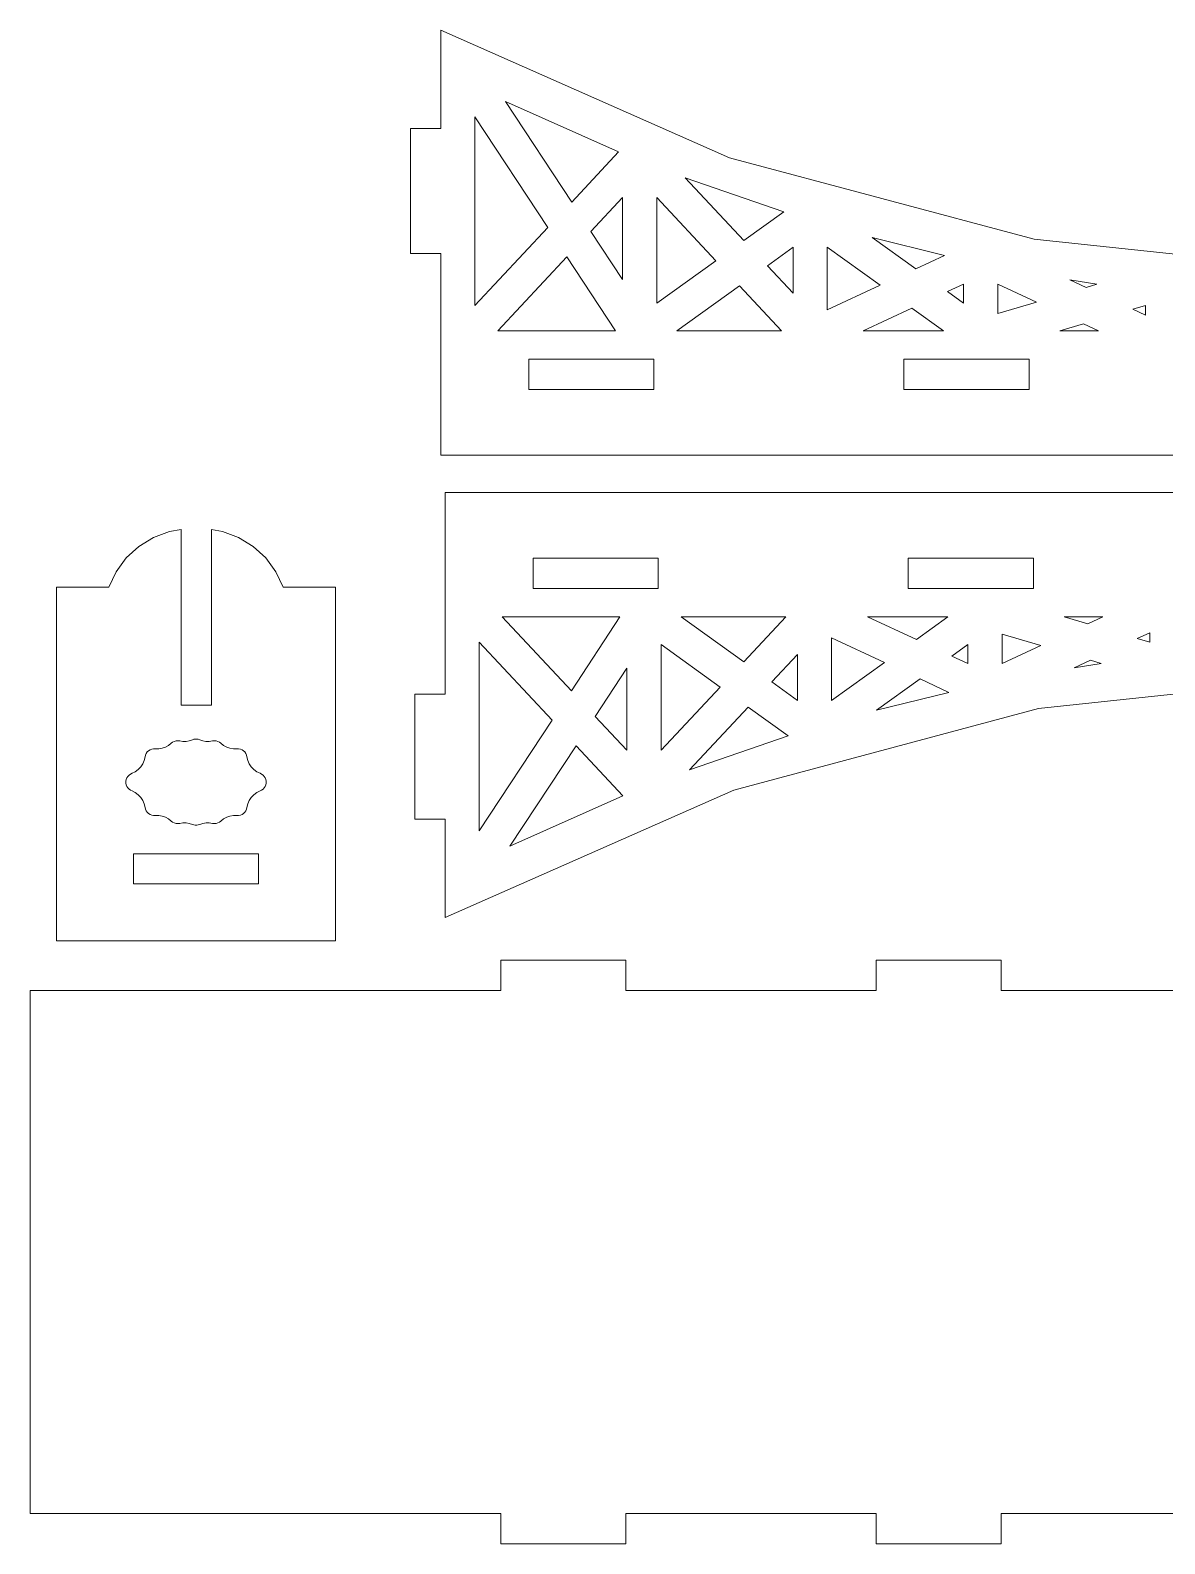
# Model space of a CAD drawing. Header units: millimetres. Extents: x -252 to 510, y -365 to 448.
# Drawn here: x -248.9 to -136.4, y -182.6 to -32.6 of the extents above; entities that cross this region are included whole.
import ezdxf

# ---------------------------------------------------------------- set-up
doc = ezdxf.new("R2010")
doc.units = ezdxf.units.MM
doc.header["$MEASUREMENT"] = 0
doc.layers.add('Capa 1', color=7, linetype='Continuous')

msp = doc.modelspace()

# ---------------------------------------------------------------- linework, layer by layer
at = {"layer": 'Capa 1', "color": 137, "lineweight": 9}
for points, knots in [([(-208.1953, -74.7174), (-208.1953, -74.7174), (-28.3998, -74.7174), (-28.3998, -74.7174), (-28.3998, -74.7174), (-28.3998, -74.7174), (-28.3998, -54.7513), (-28.3998, -54.7513), (-28.3998, -54.7513), (-28.3998, -54.7513), (-25.3956, -54.7513), (-25.3956, -54.7513), (-25.3956, -54.7513), (-25.3956, -54.7513), (-25.3956, -42.3577), (-25.3956, -42.3577), (-25.3956, -42.3577), (-25.3956, -42.3577), (-28.3998, -42.3577), (-28.3998, -42.3577), (-28.3998, -42.3577), (-28.3998, -42.3577), (-28.3998, -32.6244), (-28.3998, -32.6244), (-28.3998, -32.6244), (-28.3998, -32.6244), (-57.0013, -45.2514), (-57.0013, -45.2514), (-57.0013, -45.2514), (-57.0013, -45.2514), (-87.2084, -53.3132), (-87.2084, -53.3132), (-87.2084, -53.3132), (-87.2084, -53.3132), (-118.2973, -56.6198), (-118.2973, -56.6198), (-118.2973, -56.6198), (-118.2973, -56.6198), (-149.3867, -53.3132), (-149.3867, -53.3132), (-149.3867, -53.3132), (-149.3867, -53.3132), (-179.5938, -45.2514), (-179.5938, -45.2514), (-179.5938, -45.2514), (-179.5938, -45.2514), (-208.1954, -32.6245), (-208.1954, -32.6245), (-208.1954, -32.6245), (-208.1954, -32.6245), (-208.1953, -42.3577), (-208.1953, -42.3577), (-208.1953, -42.3577), (-208.1953, -42.3577), (-211.1996, -42.3577), (-211.1996, -42.3577), (-211.1996, -42.3577), (-211.1996, -42.3577), (-211.1996, -54.7513), (-211.1996, -54.7513), (-211.1996, -54.7513), (-211.1996, -54.7513), (-208.1953, -54.7513), (-208.1953, -54.7513), (-208.1953, -54.7513), (-208.1953, -54.7513), (-208.1953, -74.7174), (-208.1953, -74.7174)], [0, 0, 0, 0, 0.05882353, 0.05882353, 0.05882353, 0.05882353, 0.11764706, 0.11764706, 0.11764706, 0.11764706, 0.17647059, 0.17647059, 0.17647059, 0.17647059, 0.23529412, 0.23529412, 0.23529412, 0.23529412, 0.29411765, 0.29411765, 0.29411765, 0.29411765, 0.35294118, 0.35294118, 0.35294118, 0.35294118, 0.41176471, 0.41176471, 0.41176471, 0.41176471, 0.47058824, 0.47058824, 0.47058824, 0.47058824, 0.52941176, 0.52941176, 0.52941176, 0.52941176, 0.58823529, 0.58823529, 0.58823529, 0.58823529, 0.64705882, 0.64705882, 0.64705882, 0.64705882, 0.70588235, 0.70588235, 0.70588235, 0.70588235, 0.76470588, 0.76470588, 0.76470588, 0.76470588, 0.82352941, 0.82352941, 0.82352941, 0.82352941, 0.88235294, 0.88235294, 0.88235294, 0.88235294, 0.94117647, 0.94117647, 0.94117647, 0.94117647, 1, 1, 1, 1]), ([(-190.5712, -44.6844), (-190.5712, -44.6844), (-195.2182, -49.644), (-195.2182, -49.644), (-195.2182, -49.644), (-195.2182, -49.644), (-201.7652, -39.6929), (-201.7652, -39.6929), (-201.7652, -39.6929), (-201.7652, -39.6929), (-190.5712, -44.6844), (-190.5712, -44.6844)], [0, 0, 0, 0, 0.33333333, 0.33333333, 0.33333333, 0.33333333, 0.66666667, 0.66666667, 0.66666667, 0.66666667, 1, 1, 1, 1]), ([(-204.8155, -41.2058), (-204.8155, -41.2058), (-197.5946, -52.1819), (-197.5946, -52.1819), (-197.5946, -52.1819), (-197.5946, -52.1819), (-204.8155, -59.8889), (-204.8155, -59.8889), (-204.8155, -59.8889), (-204.8155, -59.8889), (-204.8155, -41.2058), (-204.8155, -41.2058)], [0, 0, 0, 0, 0.33333333, 0.33333333, 0.33333333, 0.33333333, 0.66666667, 0.66666667, 0.66666667, 0.66666667, 1, 1, 1, 1]), ([(-174.1825, -50.6135), (-174.1825, -50.6135), (-178.1579, -53.4696), (-178.1579, -53.4696), (-178.1579, -53.4696), (-178.1579, -53.4696), (-183.9738, -47.2622), (-183.9738, -47.2622), (-183.9738, -47.2622), (-183.9738, -47.2622), (-174.1825, -50.6135), (-174.1825, -50.6135)], [0, 0, 0, 0, 0.33333333, 0.33333333, 0.33333333, 0.33333333, 0.66666667, 0.66666667, 0.66666667, 0.66666667, 1, 1, 1, 1]), ([(-190.1693, -49.1988), (-190.1693, -49.1988), (-190.1693, -57.3192), (-190.1693, -57.3192), (-190.1693, -57.3192), (-190.1693, -57.3192), (-193.3075, -52.5504), (-193.3075, -52.5504), (-193.3075, -52.5504), (-193.3075, -52.5504), (-190.1693, -49.1988), (-190.1693, -49.1988)], [0, 0, 0, 0, 0.33333333, 0.33333333, 0.33333333, 0.33333333, 0.66666667, 0.66666667, 0.66666667, 0.66666667, 1, 1, 1, 1]), ([(-180.9262, -55.4592), (-180.9262, -55.4592), (-186.7895, -59.669), (-186.7895, -59.669), (-186.7895, -59.669), (-186.7895, -59.669), (-186.7895, -49.1988), (-186.7895, -49.1988), (-186.7895, -49.1988), (-186.7895, -49.1988), (-180.9262, -55.4592), (-180.9262, -55.4592)], [0, 0, 0, 0, 0.33333333, 0.33333333, 0.33333333, 0.33333333, 0.66666667, 0.66666667, 0.66666667, 0.66666667, 1, 1, 1, 1]), ([(-158.2552, -54.9293), (-158.2552, -54.9293), (-161.121, -56.2566), (-161.121, -56.2566), (-161.121, -56.2566), (-161.121, -56.2566), (-165.4448, -53.1517), (-165.4448, -53.1517), (-165.4448, -53.1517), (-165.4448, -53.1517), (-158.2552, -54.9293), (-158.2552, -54.9293)], [0, 0, 0, 0, 0.33333333, 0.33333333, 0.33333333, 0.33333333, 0.66666667, 0.66666667, 0.66666667, 0.66666667, 1, 1, 1, 1]), ([(-195.6841, -55.0857), (-195.6841, -55.0857), (-190.8725, -62.4006), (-190.8725, -62.4006), (-190.8725, -62.4006), (-190.8725, -62.4006), (-202.5353, -62.4006), (-202.5353, -62.4006), (-202.5353, -62.4006), (-202.5353, -62.4006), (-195.6841, -55.0857), (-195.6841, -55.0857)], [0, 0, 0, 0, 0.33333333, 0.33333333, 0.33333333, 0.33333333, 0.66666667, 0.66666667, 0.66666667, 0.66666667, 1, 1, 1, 1]), ([(-173.2699, -54.1213), (-173.2699, -54.1213), (-173.2699, -58.6862), (-173.2699, -58.6862), (-173.2699, -58.6862), (-173.2699, -58.6862), (-175.8275, -55.9574), (-175.8275, -55.9574), (-175.8275, -55.9574), (-175.8275, -55.9574), (-173.2699, -54.1213), (-173.2699, -54.1213)], [0, 0, 0, 0, 0.33333333, 0.33333333, 0.33333333, 0.33333333, 0.66666667, 0.66666667, 0.66666667, 0.66666667, 1, 1, 1, 1]), ([(-164.6436, -57.8887), (-164.6436, -57.8887), (-169.8901, -60.318), (-169.8901, -60.318), (-169.8901, -60.318), (-169.8901, -60.318), (-169.8901, -54.1213), (-169.8901, -54.1213), (-169.8901, -54.1213), (-169.8901, -54.1213), (-164.6436, -57.8887), (-164.6436, -57.8887)], [0, 0, 0, 0, 0.33333333, 0.33333333, 0.33333333, 0.33333333, 0.66666667, 0.66666667, 0.66666667, 0.66666667, 1, 1, 1, 1]), ([(-178.5961, -57.9443), (-178.5961, -57.9443), (-174.4234, -62.4006), (-174.4234, -62.4006), (-174.4234, -62.4006), (-174.4234, -62.4006), (-184.7982, -62.4006), (-184.7982, -62.4006), (-184.7982, -62.4006), (-184.7982, -62.4006), (-178.5961, -57.9443), (-178.5961, -57.9443)], [0, 0, 0, 0, 0.33333333, 0.33333333, 0.33333333, 0.33333333, 0.66666667, 0.66666667, 0.66666667, 0.66666667, 1, 1, 1, 1]), ([(-156.3706, -57.7829), (-156.3706, -57.7829), (-156.3706, -59.669), (-156.3706, -59.669), (-156.3706, -59.669), (-156.3706, -59.669), (-157.9679, -58.5218), (-157.9679, -58.5218), (-157.9679, -58.5218), (-157.9679, -58.5218), (-156.3706, -57.7829), (-156.3706, -57.7829)], [0, 0, 0, 0, 0.33333333, 0.33333333, 0.33333333, 0.33333333, 0.66666667, 0.66666667, 0.66666667, 0.66666667, 1, 1, 1, 1]), ([(-149.1477, -59.5603), (-149.1477, -59.5603), (-152.9909, -60.6997), (-152.9909, -60.6997), (-152.9909, -60.6997), (-152.9909, -60.6997), (-152.9909, -57.7829), (-152.9909, -57.7829), (-152.9909, -57.7829), (-152.9909, -57.7829), (-149.1477, -59.5603), (-149.1477, -59.5603)], [0, 0, 0, 0, 0.33333333, 0.33333333, 0.33333333, 0.33333333, 0.66666667, 0.66666667, 0.66666667, 0.66666667, 1, 1, 1, 1]), ([(-144.2426, -58.1088), (-144.2426, -58.1088), (-145.8551, -57.3615), (-145.8551, -57.3615), (-145.8551, -57.3615), (-145.8551, -57.3615), (-143.1568, -57.7882), (-143.1568, -57.7882), (-143.1568, -57.7882), (-143.1568, -57.7882), (-144.2426, -58.1088), (-144.2426, -58.1088)], [0, 0, 0, 0, 0.33333333, 0.33333333, 0.33333333, 0.33333333, 0.66666667, 0.66666667, 0.66666667, 0.66666667, 1, 1, 1, 1]), ([(-138.3448, -60.8399), (-138.3448, -60.8399), (-139.6006, -60.2572), (-139.6006, -60.2572), (-139.6006, -60.2572), (-139.6006, -60.2572), (-138.3448, -59.8862), (-138.3448, -59.8862), (-138.3448, -59.8862), (-138.3448, -59.8862), (-138.3448, -60.8399), (-138.3448, -60.8399)], [0, 0, 0, 0, 0.33333333, 0.33333333, 0.33333333, 0.33333333, 0.66666667, 0.66666667, 0.66666667, 0.66666667, 1, 1, 1, 1]), ([(-161.4906, -60.1538), (-161.4906, -60.1538), (-158.362, -62.4006), (-158.362, -62.4006), (-158.362, -62.4006), (-158.362, -62.4006), (-166.3423, -62.4006), (-166.3423, -62.4006), (-166.3423, -62.4006), (-166.3423, -62.4006), (-161.4906, -60.1538), (-161.4906, -60.1538)], [0, 0, 0, 0, 0.33333333, 0.33333333, 0.33333333, 0.33333333, 0.66666667, 0.66666667, 0.66666667, 0.66666667, 1, 1, 1, 1]), ([(-143.0191, -62.4006), (-143.0191, -62.4006), (-146.8295, -62.4006), (-146.8295, -62.4006), (-146.8295, -62.4006), (-146.8295, -62.4006), (-144.5056, -61.7117), (-144.5056, -61.7117), (-144.5056, -61.7117), (-144.5056, -61.7117), (-143.0191, -62.4006), (-143.0191, -62.4006)], [0, 0, 0, 0, 0.33333333, 0.33333333, 0.33333333, 0.33333333, 0.66666667, 0.66666667, 0.66666667, 0.66666667, 1, 1, 1, 1]), ([(-187.0812, -65.219), (-187.0812, -65.219), (-187.0812, -68.219), (-187.0812, -68.219), (-187.0812, -68.219), (-187.0812, -68.219), (-199.4812, -68.219), (-199.4812, -68.219), (-199.4812, -68.219), (-199.4812, -68.219), (-199.4812, -65.219), (-199.4812, -65.219), (-199.4812, -65.219), (-199.4812, -65.219), (-187.0812, -65.219), (-187.0812, -65.219)], [0, 0, 0, 0, 0.25, 0.25, 0.25, 0.25, 0.5, 0.5, 0.5, 0.5, 0.75, 0.75, 0.75, 0.75, 1, 1, 1, 1]), ([(-149.8893, -65.219), (-149.8893, -65.219), (-149.8893, -68.219), (-149.8893, -68.219), (-149.8893, -68.219), (-149.8893, -68.219), (-162.2893, -68.219), (-162.2893, -68.219), (-162.2893, -68.219), (-162.2893, -68.219), (-162.2893, -65.219), (-162.2893, -65.219), (-162.2893, -65.219), (-162.2893, -65.219), (-149.8893, -65.219), (-149.8893, -65.219)], [0, 0, 0, 0, 0.25, 0.25, 0.25, 0.25, 0.5, 0.5, 0.5, 0.5, 0.75, 0.75, 0.75, 0.75, 1, 1, 1, 1]), ([(-27.9687, -78.439), (-27.9687, -78.439), (-207.7642, -78.439), (-207.7642, -78.439), (-207.7642, -78.439), (-207.7642, -78.439), (-207.7642, -98.4051), (-207.7642, -98.4051), (-207.7642, -98.4051), (-207.7642, -98.4051), (-210.7685, -98.4051), (-210.7685, -98.4051), (-210.7685, -98.4051), (-210.7685, -98.4051), (-210.7685, -110.7987), (-210.7685, -110.7987), (-210.7685, -110.7987), (-210.7685, -110.7987), (-207.7642, -110.7987), (-207.7642, -110.7987), (-207.7642, -110.7987), (-207.7642, -110.7987), (-207.7643, -120.5319), (-207.7643, -120.5319), (-207.7643, -120.5319), (-207.7643, -120.5319), (-179.1627, -107.905), (-179.1627, -107.905), (-179.1627, -107.905), (-179.1627, -107.905), (-148.9556, -99.8432), (-148.9556, -99.8432), (-148.9556, -99.8432), (-148.9556, -99.8432), (-117.8662, -96.5366), (-117.8662, -96.5366), (-117.8662, -96.5366), (-117.8662, -96.5366), (-86.7773, -99.8432), (-86.7773, -99.8432), (-86.7773, -99.8432), (-86.7773, -99.8432), (-56.5702, -107.905), (-56.5702, -107.905), (-56.5702, -107.905), (-56.5702, -107.905), (-27.9687, -120.532), (-27.9687, -120.532), (-27.9687, -120.532), (-27.9687, -120.532), (-27.9687, -110.7987), (-27.9687, -110.7987), (-27.9687, -110.7987), (-27.9687, -110.7987), (-24.9645, -110.7987), (-24.9645, -110.7987), (-24.9645, -110.7987), (-24.9645, -110.7987), (-24.9645, -98.4051), (-24.9645, -98.4051), (-24.9645, -98.4051), (-24.9645, -98.4051), (-27.9687, -98.4051), (-27.9687, -98.4051), (-27.9687, -98.4051), (-27.9687, -98.4051), (-27.9687, -78.439), (-27.9687, -78.439)], [0, 0, 0, 0, 0.05882353, 0.05882353, 0.05882353, 0.05882353, 0.11764706, 0.11764706, 0.11764706, 0.11764706, 0.17647059, 0.17647059, 0.17647059, 0.17647059, 0.23529412, 0.23529412, 0.23529412, 0.23529412, 0.29411765, 0.29411765, 0.29411765, 0.29411765, 0.35294118, 0.35294118, 0.35294118, 0.35294118, 0.41176471, 0.41176471, 0.41176471, 0.41176471, 0.47058824, 0.47058824, 0.47058824, 0.47058824, 0.52941176, 0.52941176, 0.52941176, 0.52941176, 0.58823529, 0.58823529, 0.58823529, 0.58823529, 0.64705882, 0.64705882, 0.64705882, 0.64705882, 0.70588235, 0.70588235, 0.70588235, 0.70588235, 0.76470588, 0.76470588, 0.76470588, 0.76470588, 0.82352941, 0.82352941, 0.82352941, 0.82352941, 0.88235294, 0.88235294, 0.88235294, 0.88235294, 0.94117647, 0.94117647, 0.94117647, 0.94117647, 1, 1, 1, 1]), ([(-230.928, -82.1024), (-230.928, -82.1024), (-230.928, -99.4899), (-230.928, -99.4899), (-230.928, -99.4899), (-230.928, -99.4899), (-233.928, -99.4899), (-233.928, -99.4899), (-233.928, -99.4899), (-233.928, -99.4899), (-233.928, -82.0953), (-233.928, -82.0953), (-233.928, -82.0953), (-233.928, -82.0953), (-235.0651, -82.2838), (-235.0651, -82.2838), (-235.0651, -82.2838), (-235.0651, -82.2838), (-236.6581, -82.8771), (-236.6581, -82.8771), (-236.6581, -82.8771), (-236.6581, -82.8771), (-238.1076, -83.7647), (-238.1076, -83.7647), (-238.1076, -83.7647), (-238.1076, -83.7647), (-239.3604, -84.9121), (-239.3604, -84.9121), (-239.3604, -84.9121), (-239.3604, -84.9121), (-240.3705, -86.2791), (-240.3705, -86.2791), (-240.3705, -86.2791), (-240.3705, -86.2791), (-241.1001, -87.8154), (-241.1001, -87.8154), (-241.1001, -87.8154), (-241.1001, -87.8154), (-246.2669, -87.8154), (-246.2669, -87.8154), (-246.2669, -87.8154), (-246.2669, -87.8154), (-246.2669, -122.8322), (-246.2669, -122.8322), (-246.2669, -122.8322), (-246.2669, -122.8322), (-218.6319, -122.8322), (-218.6319, -122.8322), (-218.6319, -122.8322), (-218.6319, -122.8322), (-218.6319, -87.8154), (-218.6319, -87.8154), (-218.6319, -87.8154), (-218.6319, -87.8154), (-223.7988, -87.8154), (-223.7988, -87.8154), (-223.7988, -87.8154), (-223.7988, -87.8154), (-224.5286, -86.2791), (-224.5286, -86.2791), (-224.5286, -86.2791), (-224.5286, -86.2791), (-225.5385, -84.9121), (-225.5385, -84.9121), (-225.5385, -84.9121), (-225.5385, -84.9121), (-226.7916, -83.7647), (-226.7916, -83.7647), (-226.7916, -83.7647), (-226.7916, -83.7647), (-228.241, -82.8771), (-228.241, -82.8771), (-228.241, -82.8771), (-228.241, -82.8771), (-229.8339, -82.2838), (-229.8339, -82.2838), (-229.8339, -82.2838), (-229.8339, -82.2838), (-230.928, -82.1024), (-230.928, -82.1024)], [0, 0, 0, 0, 0.05, 0.05, 0.05, 0.05, 0.1, 0.1, 0.1, 0.1, 0.15, 0.15, 0.15, 0.15, 0.2, 0.2, 0.2, 0.2, 0.25, 0.25, 0.25, 0.25, 0.3, 0.3, 0.3, 0.3, 0.35, 0.35, 0.35, 0.35, 0.4, 0.4, 0.4, 0.4, 0.45, 0.45, 0.45, 0.45, 0.5, 0.5, 0.5, 0.5, 0.55, 0.55, 0.55, 0.55, 0.6, 0.6, 0.6, 0.6, 0.65, 0.65, 0.65, 0.65, 0.7, 0.7, 0.7, 0.7, 0.75, 0.75, 0.75, 0.75, 0.8, 0.8, 0.8, 0.8, 0.85, 0.85, 0.85, 0.85, 0.9, 0.9, 0.9, 0.9, 0.95, 0.95, 0.95, 0.95, 1, 1, 1, 1]), ([(-186.6501, -84.9374), (-186.6501, -84.9374), (-186.6501, -87.9374), (-186.6501, -87.9374), (-186.6501, -87.9374), (-186.6501, -87.9374), (-199.0501, -87.9374), (-199.0501, -87.9374), (-199.0501, -87.9374), (-199.0501, -87.9374), (-199.0501, -84.9374), (-199.0501, -84.9374), (-199.0501, -84.9374), (-199.0501, -84.9374), (-186.6501, -84.9374), (-186.6501, -84.9374)], [0, 0, 0, 0, 0.25, 0.25, 0.25, 0.25, 0.5, 0.5, 0.5, 0.5, 0.75, 0.75, 0.75, 0.75, 1, 1, 1, 1]), ([(-149.4582, -84.9374), (-149.4582, -84.9374), (-149.4582, -87.9374), (-149.4582, -87.9374), (-149.4582, -87.9374), (-149.4582, -87.9374), (-161.8582, -87.9374), (-161.8582, -87.9374), (-161.8582, -87.9374), (-161.8582, -87.9374), (-161.8582, -84.9374), (-161.8582, -84.9374), (-161.8582, -84.9374), (-161.8582, -84.9374), (-149.4582, -84.9374), (-149.4582, -84.9374)], [0, 0, 0, 0, 0.25, 0.25, 0.25, 0.25, 0.5, 0.5, 0.5, 0.5, 0.75, 0.75, 0.75, 0.75, 1, 1, 1, 1]), ([(-190.4414, -90.7558), (-190.4414, -90.7558), (-195.253, -98.0707), (-195.253, -98.0707), (-195.253, -98.0707), (-195.253, -98.0707), (-202.1042, -90.7558), (-202.1042, -90.7558), (-202.1042, -90.7558), (-202.1042, -90.7558), (-190.4414, -90.7558), (-190.4414, -90.7558)], [0, 0, 0, 0, 0.33333333, 0.33333333, 0.33333333, 0.33333333, 0.66666667, 0.66666667, 0.66666667, 0.66666667, 1, 1, 1, 1]), ([(-173.9923, -90.7558), (-173.9923, -90.7558), (-178.165, -95.2121), (-178.165, -95.2121), (-178.165, -95.2121), (-178.165, -95.2121), (-184.3671, -90.7558), (-184.3671, -90.7558), (-184.3671, -90.7558), (-184.3671, -90.7558), (-173.9923, -90.7558), (-173.9923, -90.7558)], [0, 0, 0, 0, 0.33333333, 0.33333333, 0.33333333, 0.33333333, 0.66666667, 0.66666667, 0.66666667, 0.66666667, 1, 1, 1, 1]), ([(-157.9309, -90.7558), (-157.9309, -90.7558), (-161.0595, -93.0026), (-161.0595, -93.0026), (-161.0595, -93.0026), (-161.0595, -93.0026), (-165.9112, -90.7558), (-165.9112, -90.7558), (-165.9112, -90.7558), (-165.9112, -90.7558), (-157.9309, -90.7558), (-157.9309, -90.7558)], [0, 0, 0, 0, 0.33333333, 0.33333333, 0.33333333, 0.33333333, 0.66666667, 0.66666667, 0.66666667, 0.66666667, 1, 1, 1, 1]), ([(-146.3984, -90.7558), (-146.3984, -90.7558), (-142.588, -90.7558), (-142.588, -90.7558), (-142.588, -90.7558), (-142.588, -90.7558), (-144.0745, -91.4447), (-144.0745, -91.4447), (-144.0745, -91.4447), (-144.0745, -91.4447), (-146.3984, -90.7558), (-146.3984, -90.7558)], [0, 0, 0, 0, 0.33333333, 0.33333333, 0.33333333, 0.33333333, 0.66666667, 0.66666667, 0.66666667, 0.66666667, 1, 1, 1, 1]), ([(-169.459, -92.8384), (-169.459, -92.8384), (-164.2125, -95.2677), (-164.2125, -95.2677), (-164.2125, -95.2677), (-164.2125, -95.2677), (-169.459, -99.0351), (-169.459, -99.0351), (-169.459, -99.0351), (-169.459, -99.0351), (-169.459, -92.8384), (-169.459, -92.8384)], [0, 0, 0, 0, 0.33333333, 0.33333333, 0.33333333, 0.33333333, 0.66666667, 0.66666667, 0.66666667, 0.66666667, 1, 1, 1, 1]), ([(-152.5598, -92.4567), (-152.5598, -92.4567), (-148.7166, -93.5961), (-148.7166, -93.5961), (-148.7166, -93.5961), (-148.7166, -93.5961), (-152.5598, -95.3735), (-152.5598, -95.3735), (-152.5598, -95.3735), (-152.5598, -95.3735), (-152.5598, -92.4567), (-152.5598, -92.4567)], [0, 0, 0, 0, 0.33333333, 0.33333333, 0.33333333, 0.33333333, 0.66666667, 0.66666667, 0.66666667, 0.66666667, 1, 1, 1, 1]), ([(-139.1695, -92.8992), (-139.1695, -92.8992), (-137.9137, -92.3165), (-137.9137, -92.3165), (-137.9137, -92.3165), (-137.9137, -92.3165), (-137.9137, -93.2702), (-137.9137, -93.2702), (-137.9137, -93.2702), (-137.9137, -93.2702), (-139.1695, -92.8992), (-139.1695, -92.8992)], [0, 0, 0, 0, 0.33333333, 0.33333333, 0.33333333, 0.33333333, 0.66666667, 0.66666667, 0.66666667, 0.66666667, 1, 1, 1, 1]), ([(-197.1635, -100.9745), (-197.1635, -100.9745), (-204.3844, -111.9506), (-204.3844, -111.9506), (-204.3844, -111.9506), (-204.3844, -111.9506), (-204.3844, -93.2675), (-204.3844, -93.2675), (-204.3844, -93.2675), (-204.3844, -93.2675), (-197.1635, -100.9745), (-197.1635, -100.9745)], [0, 0, 0, 0, 0.33333333, 0.33333333, 0.33333333, 0.33333333, 0.66666667, 0.66666667, 0.66666667, 0.66666667, 1, 1, 1, 1]), ([(-180.4951, -97.6972), (-180.4951, -97.6972), (-186.3584, -103.9576), (-186.3584, -103.9576), (-186.3584, -103.9576), (-186.3584, -103.9576), (-186.3584, -93.4874), (-186.3584, -93.4874), (-186.3584, -93.4874), (-186.3584, -93.4874), (-180.4951, -97.6972), (-180.4951, -97.6972)], [0, 0, 0, 0, 0.33333333, 0.33333333, 0.33333333, 0.33333333, 0.66666667, 0.66666667, 0.66666667, 0.66666667, 1, 1, 1, 1]), ([(-172.8388, -94.4702), (-172.8388, -94.4702), (-172.8388, -99.0351), (-172.8388, -99.0351), (-172.8388, -99.0351), (-172.8388, -99.0351), (-175.3964, -97.199), (-175.3964, -97.199), (-175.3964, -97.199), (-175.3964, -97.199), (-172.8388, -94.4702), (-172.8388, -94.4702)], [0, 0, 0, 0, 0.33333333, 0.33333333, 0.33333333, 0.33333333, 0.66666667, 0.66666667, 0.66666667, 0.66666667, 1, 1, 1, 1]), ([(-155.9395, -93.4874), (-155.9395, -93.4874), (-155.9395, -95.3735), (-155.9395, -95.3735), (-155.9395, -95.3735), (-155.9395, -95.3735), (-157.5368, -94.6346), (-157.5368, -94.6346), (-157.5368, -94.6346), (-157.5368, -94.6346), (-155.9395, -93.4874), (-155.9395, -93.4874)], [0, 0, 0, 0, 0.33333333, 0.33333333, 0.33333333, 0.33333333, 0.66666667, 0.66666667, 0.66666667, 0.66666667, 1, 1, 1, 1]), ([(-189.7382, -95.8372), (-189.7382, -95.8372), (-189.7382, -103.9576), (-189.7382, -103.9576), (-189.7382, -103.9576), (-189.7382, -103.9576), (-192.8764, -100.606), (-192.8764, -100.606), (-192.8764, -100.606), (-192.8764, -100.606), (-189.7382, -95.8372), (-189.7382, -95.8372)], [0, 0, 0, 0, 0.33333333, 0.33333333, 0.33333333, 0.33333333, 0.66666667, 0.66666667, 0.66666667, 0.66666667, 1, 1, 1, 1]), ([(-145.424, -95.7949), (-145.424, -95.7949), (-143.8115, -95.0476), (-143.8115, -95.0476), (-143.8115, -95.0476), (-143.8115, -95.0476), (-142.7257, -95.3682), (-142.7257, -95.3682), (-142.7257, -95.3682), (-142.7257, -95.3682), (-145.424, -95.7949), (-145.424, -95.7949)], [0, 0, 0, 0, 0.33333333, 0.33333333, 0.33333333, 0.33333333, 0.66666667, 0.66666667, 0.66666667, 0.66666667, 1, 1, 1, 1]), ([(-160.6899, -96.8998), (-160.6899, -96.8998), (-157.8241, -98.2271), (-157.8241, -98.2271), (-157.8241, -98.2271), (-157.8241, -98.2271), (-165.0137, -100.0047), (-165.0137, -100.0047), (-165.0137, -100.0047), (-165.0137, -100.0047), (-160.6899, -96.8998), (-160.6899, -96.8998)], [0, 0, 0, 0, 0.33333333, 0.33333333, 0.33333333, 0.33333333, 0.66666667, 0.66666667, 0.66666667, 0.66666667, 1, 1, 1, 1]), ([(-177.7268, -99.6868), (-177.7268, -99.6868), (-173.7514, -102.5429), (-173.7514, -102.5429), (-173.7514, -102.5429), (-173.7514, -102.5429), (-183.5427, -105.8942), (-183.5427, -105.8942), (-183.5427, -105.8942), (-183.5427, -105.8942), (-177.7268, -99.6868), (-177.7268, -99.6868)], [0, 0, 0, 0, 0.33333333, 0.33333333, 0.33333333, 0.33333333, 0.66666667, 0.66666667, 0.66666667, 0.66666667, 1, 1, 1, 1]), ([(-230.6469, -103.0232), (-230.6469, -103.0232), (-230.4664, -103.0361), (-230.4664, -103.0361), (-230.4664, -103.0361), (-230.4664, -103.0361), (-230.2919, -103.0811), (-230.2919, -103.0811), (-230.2919, -103.0811), (-230.2919, -103.0811), (-230.1295, -103.1608), (-230.1295, -103.1608), (-230.1295, -103.1608), (-230.1295, -103.1608), (-229.9854, -103.272), (-229.9854, -103.272), (-229.9854, -103.272), (-229.9854, -103.272), (-229.7152, -103.4811), (-229.7152, -103.4811), (-229.7152, -103.4811), (-229.7152, -103.4811), (-229.4141, -103.6455), (-229.4141, -103.6455), (-229.4141, -103.6455), (-229.4141, -103.6455), (-229.09, -103.7569), (-229.09, -103.7569), (-229.09, -103.7569), (-229.09, -103.7569), (-228.7519, -103.8123), (-228.7519, -103.8123), (-228.7519, -103.8123), (-228.7519, -103.8123), (-228.4093, -103.8123), (-228.4093, -103.8123), (-228.4093, -103.8123), (-228.4093, -103.8123), (-228.2318, -103.8123), (-228.2318, -103.8123), (-228.2318, -103.8123), (-228.2318, -103.8123), (-228.0579, -103.8496), (-228.0579, -103.8496), (-228.0579, -103.8496), (-228.0579, -103.8496), (-227.8933, -103.9158), (-227.8933, -103.9158), (-227.8933, -103.9158), (-227.8933, -103.9158), (-227.745, -104.0139), (-227.745, -104.0139), (-227.745, -104.0139), (-227.745, -104.0139), (-227.617, -104.1356), (-227.617, -104.1356), (-227.617, -104.1356), (-227.617, -104.1356), (-227.5148, -104.2815), (-227.5148, -104.2815), (-227.5148, -104.2815), (-227.5148, -104.2815), (-227.4416, -104.4431), (-227.4416, -104.4431), (-227.4416, -104.4431), (-227.4416, -104.4431), (-227.4001, -104.6153), (-227.4001, -104.6153), (-227.4001, -104.6153), (-227.4001, -104.6153), (-227.3171, -104.9703), (-227.3171, -104.9703), (-227.3171, -104.9703), (-227.3171, -104.9703), (-227.1734, -105.3041), (-227.1734, -105.3041), (-227.1734, -105.3041), (-227.1734, -105.3041), (-226.9728, -105.6087), (-226.9728, -105.6087), (-226.9728, -105.6087), (-226.9728, -105.6087), (-226.7219, -105.8736), (-226.7219, -105.8736), (-226.7219, -105.8736), (-226.7219, -105.8736), (-226.4286, -106.0882), (-226.4286, -106.0882), (-226.4286, -106.0882), (-226.4286, -106.0882), (-226.1015, -106.2499), (-226.1015, -106.2499), (-226.1015, -106.2499), (-226.1015, -106.2499), (-225.9465, -106.3267), (-225.9465, -106.3267), (-225.9465, -106.3267), (-225.9465, -106.3267), (-225.8082, -106.4327), (-225.8082, -106.4327), (-225.8082, -106.4327), (-225.8082, -106.4327), (-225.6915, -106.5598), (-225.6915, -106.5598), (-225.6915, -106.5598), (-225.6915, -106.5598), (-225.6003, -106.7081), (-225.6003, -106.7081), (-225.6003, -106.7081), (-225.6003, -106.7081), (-225.5379, -106.8698), (-225.5379, -106.8698), (-225.5379, -106.8698), (-225.5379, -106.8698), (-225.5061, -107.0394), (-225.5061, -107.0394), (-225.5061, -107.0394), (-225.5061, -107.0394), (-225.5061, -107.2118), (-225.5061, -107.2118), (-225.5061, -107.2118), (-225.5061, -107.2118), (-225.5379, -107.3812), (-225.5379, -107.3812), (-225.5379, -107.3812), (-225.5379, -107.3812), (-225.6003, -107.5427), (-225.6003, -107.5427), (-225.6003, -107.5427), (-225.6003, -107.5427), (-225.6915, -107.6911), (-225.6915, -107.6911), (-225.6915, -107.6911), (-225.6915, -107.6911), (-225.8082, -107.8182), (-225.8082, -107.8182), (-225.8082, -107.8182), (-225.8082, -107.8182), (-225.9464, -107.9244), (-225.9464, -107.9244), (-225.9464, -107.9244), (-225.9464, -107.9244), (-226.1015, -108.0013), (-226.1015, -108.0013), (-226.1015, -108.0013), (-226.1015, -108.0013), (-226.4282, -108.1627), (-226.4282, -108.1627), (-226.4282, -108.1627), (-226.4282, -108.1627), (-226.7219, -108.3773), (-226.7219, -108.3773), (-226.7219, -108.3773), (-226.7219, -108.3773), (-226.9728, -108.6423), (-226.9728, -108.6423), (-226.9728, -108.6423), (-226.9728, -108.6423), (-227.1734, -108.9469), (-227.1734, -108.9469), (-227.1734, -108.9469), (-227.1734, -108.9469), (-227.3171, -109.2808), (-227.3171, -109.2808), (-227.3171, -109.2808), (-227.3171, -109.2808), (-227.4001, -109.6356), (-227.4001, -109.6356), (-227.4001, -109.6356), (-227.4001, -109.6356), (-227.4415, -109.8079), (-227.4415, -109.8079), (-227.4415, -109.8079), (-227.4415, -109.8079), (-227.5145, -109.9694), (-227.5145, -109.9694), (-227.5145, -109.9694), (-227.5145, -109.9694), (-227.6169, -110.1152), (-227.6169, -110.1152), (-227.6169, -110.1152), (-227.6169, -110.1152), (-227.745, -110.2398), (-227.745, -110.2398), (-227.745, -110.2398), (-227.745, -110.2398), (-227.8933, -110.3353), (-227.8933, -110.3353), (-227.8933, -110.3353), (-227.8933, -110.3353), (-228.0579, -110.4041), (-228.0579, -110.4041), (-228.0579, -110.4041), (-228.0579, -110.4041), (-228.2318, -110.4385), (-228.2318, -110.4385), (-228.2318, -110.4385), (-228.2318, -110.4385), (-228.4093, -110.4385), (-228.4093, -110.4385), (-228.4093, -110.4385), (-228.4093, -110.4385), (-228.7519, -110.4385), (-228.7519, -110.4385), (-228.7519, -110.4385), (-228.7519, -110.4385), (-229.09, -110.4941), (-229.09, -110.4941), (-229.09, -110.4941), (-229.09, -110.4941), (-229.4141, -110.6055), (-229.4141, -110.6055), (-229.4141, -110.6055), (-229.4141, -110.6055), (-229.7152, -110.7696), (-229.7152, -110.7696), (-229.7152, -110.7696), (-229.7152, -110.7696), (-229.9857, -110.979), (-229.9857, -110.979), (-229.9857, -110.979), (-229.9857, -110.979), (-230.1295, -111.0902), (-230.1295, -111.0902), (-230.1295, -111.0902), (-230.1295, -111.0902), (-230.2919, -111.1697), (-230.2919, -111.1697), (-230.2919, -111.1697), (-230.2919, -111.1697), (-230.4664, -111.2146), (-230.4664, -111.2146), (-230.4664, -111.2146), (-230.4664, -111.2146), (-230.6469, -111.2278), (-230.6469, -111.2278), (-230.6469, -111.2278), (-230.6469, -111.2278), (-230.826, -111.2066), (-230.826, -111.2066), (-230.826, -111.2066), (-230.826, -111.2066), (-231.1429, -111.1615), (-231.1429, -111.1615), (-231.1429, -111.1615), (-231.1429, -111.1615), (-231.4632, -111.1669), (-231.4632, -111.1669), (-231.4632, -111.1669), (-231.4632, -111.1669), (-231.7787, -111.2202), (-231.7787, -111.2202), (-231.7787, -111.2202), (-231.7787, -111.2202), (-232.0821, -111.3232), (-232.0821, -111.3232), (-232.0821, -111.3232), (-232.0821, -111.3232), (-232.2253, -111.3709), (-232.2253, -111.3709), (-232.2253, -111.3709), (-232.2253, -111.3709), (-232.3742, -111.3948), (-232.3742, -111.3948), (-232.3742, -111.3948), (-232.3742, -111.3948), (-232.5251, -111.3948), (-232.5251, -111.3948), (-232.5251, -111.3948), (-232.5251, -111.3948), (-232.6736, -111.3709), (-232.6736, -111.3709), (-232.6736, -111.3709), (-232.6736, -111.3709), (-232.8166, -111.3232), (-232.8166, -111.3232), (-232.8166, -111.3232), (-232.8166, -111.3232), (-233.1202, -111.2202), (-233.1202, -111.2202), (-233.1202, -111.2202), (-233.1202, -111.2202), (-233.4358, -111.1669), (-233.4358, -111.1669), (-233.4358, -111.1669), (-233.4358, -111.1669), (-233.7558, -111.1615), (-233.7558, -111.1615), (-233.7558, -111.1615), (-233.7558, -111.1615), (-234.073, -111.2066), (-234.073, -111.2066), (-234.073, -111.2066), (-234.073, -111.2066), (-234.2524, -111.2278), (-234.2524, -111.2278), (-234.2524, -111.2278), (-234.2524, -111.2278), (-234.4328, -111.2146), (-234.4328, -111.2146), (-234.4328, -111.2146), (-234.4328, -111.2146), (-234.6074, -111.1697), (-234.6074, -111.1697), (-234.6074, -111.1697), (-234.6074, -111.1697), (-234.7695, -111.0902), (-234.7695, -111.0902), (-234.7695, -111.0902), (-234.7695, -111.0902), (-234.9135, -110.979), (-234.9135, -110.979), (-234.9135, -110.979), (-234.9135, -110.979), (-235.184, -110.7696), (-235.184, -110.7696), (-235.184, -110.7696), (-235.184, -110.7696), (-235.4849, -110.6055), (-235.4849, -110.6055), (-235.4849, -110.6055), (-235.4849, -110.6055), (-235.8091, -110.4941), (-235.8091, -110.4941), (-235.8091, -110.4941), (-235.8091, -110.4941), (-236.1472, -110.4385), (-236.1472, -110.4385), (-236.1472, -110.4385), (-236.1472, -110.4385), (-236.4899, -110.4385), (-236.4899, -110.4385), (-236.4899, -110.4385), (-236.4899, -110.4385), (-236.6676, -110.4385), (-236.6676, -110.4385), (-236.6676, -110.4385), (-236.6676, -110.4385), (-236.8412, -110.4041), (-236.8412, -110.4041), (-236.8412, -110.4041), (-236.8412, -110.4041), (-237.0056, -110.3353), (-237.0056, -110.3353), (-237.0056, -110.3353), (-237.0056, -110.3353), (-237.1544, -110.2398), (-237.1544, -110.2398), (-237.1544, -110.2398), (-237.1544, -110.2398), (-237.2821, -110.1152), (-237.2821, -110.1152), (-237.2821, -110.1152), (-237.2821, -110.1152), (-237.3845, -109.9694), (-237.3845, -109.9694), (-237.3845, -109.9694), (-237.3845, -109.9694), (-237.4579, -109.8079), (-237.4579, -109.8079), (-237.4579, -109.8079), (-237.4579, -109.8079), (-237.4991, -109.6356), (-237.4991, -109.6356), (-237.4991, -109.6356), (-237.4991, -109.6356), (-237.5822, -109.2808), (-237.5822, -109.2808), (-237.5822, -109.2808), (-237.5822, -109.2808), (-237.726, -108.9469), (-237.726, -108.9469), (-237.726, -108.9469), (-237.726, -108.9469), (-237.9264, -108.6423), (-237.9264, -108.6423), (-237.9264, -108.6423), (-237.9264, -108.6423), (-238.1773, -108.3773), (-238.1773, -108.3773), (-238.1773, -108.3773), (-238.1773, -108.3773), (-238.4707, -108.1627), (-238.4707, -108.1627), (-238.4707, -108.1627), (-238.4707, -108.1627), (-238.7973, -108.0013), (-238.7973, -108.0013), (-238.7973, -108.0013), (-238.7973, -108.0013), (-238.9526, -107.9244), (-238.9526, -107.9244), (-238.9526, -107.9244), (-238.9526, -107.9244), (-239.0908, -107.8182), (-239.0908, -107.8182), (-239.0908, -107.8182), (-239.0908, -107.8182), (-239.2075, -107.6911), (-239.2075, -107.6911), (-239.2075, -107.6911), (-239.2075, -107.6911), (-239.2986, -107.5427), (-239.2986, -107.5427), (-239.2986, -107.5427), (-239.2986, -107.5427), (-239.3612, -107.3812), (-239.3612, -107.3812), (-239.3612, -107.3812), (-239.3612, -107.3812), (-239.3932, -107.2118), (-239.3932, -107.2118), (-239.3932, -107.2118), (-239.3932, -107.2118), (-239.3932, -107.0394), (-239.3932, -107.0394), (-239.3932, -107.0394), (-239.3932, -107.0394), (-239.3612, -106.8698), (-239.3612, -106.8698), (-239.3612, -106.8698), (-239.3612, -106.8698), (-239.2986, -106.7081), (-239.2986, -106.7081), (-239.2986, -106.7081), (-239.2986, -106.7081), (-239.2075, -106.5598), (-239.2075, -106.5598), (-239.2075, -106.5598), (-239.2075, -106.5598), (-239.0908, -106.4327), (-239.0908, -106.4327), (-239.0908, -106.4327), (-239.0908, -106.4327), (-238.9526, -106.3267), (-238.9526, -106.3267), (-238.9526, -106.3267), (-238.9526, -106.3267), (-238.7973, -106.2499), (-238.7973, -106.2499), (-238.7973, -106.2499), (-238.7973, -106.2499), (-238.4707, -106.0882), (-238.4707, -106.0882), (-238.4707, -106.0882), (-238.4707, -106.0882), (-238.1771, -105.8736), (-238.1771, -105.8736), (-238.1771, -105.8736), (-238.1771, -105.8736), (-237.926, -105.6087), (-237.926, -105.6087), (-237.926, -105.6087), (-237.926, -105.6087), (-237.7258, -105.3041), (-237.7258, -105.3041), (-237.7258, -105.3041), (-237.7258, -105.3041), (-237.5815, -104.9703), (-237.5815, -104.9703), (-237.5815, -104.9703), (-237.5815, -104.9703), (-237.4986, -104.6153), (-237.4986, -104.6153), (-237.4986, -104.6153), (-237.4986, -104.6153), (-237.4573, -104.4431), (-237.4573, -104.4431), (-237.4573, -104.4431), (-237.4573, -104.4431), (-237.3843, -104.2815), (-237.3843, -104.2815), (-237.3843, -104.2815), (-237.3843, -104.2815), (-237.2816, -104.1356), (-237.2816, -104.1356), (-237.2816, -104.1356), (-237.2816, -104.1356), (-237.1539, -104.0139), (-237.1539, -104.0139), (-237.1539, -104.0139), (-237.1539, -104.0139), (-237.0054, -103.9158), (-237.0054, -103.9158), (-237.0054, -103.9158), (-237.0054, -103.9158), (-236.8408, -103.8496), (-236.8408, -103.8496), (-236.8408, -103.8496), (-236.8408, -103.8496), (-236.667, -103.8123), (-236.667, -103.8123), (-236.667, -103.8123), (-236.667, -103.8123), (-236.4894, -103.8123), (-236.4894, -103.8123), (-236.4894, -103.8123), (-236.4894, -103.8123), (-236.1471, -103.8123), (-236.1471, -103.8123), (-236.1471, -103.8123), (-236.1471, -103.8123), (-235.8088, -103.7569), (-235.8088, -103.7569), (-235.8088, -103.7569), (-235.8088, -103.7569), (-235.4847, -103.6455), (-235.4847, -103.6455), (-235.4847, -103.6455), (-235.4847, -103.6455), (-235.1838, -103.4811), (-235.1838, -103.4811), (-235.1838, -103.4811), (-235.1838, -103.4811), (-234.9132, -103.272), (-234.9132, -103.272), (-234.9132, -103.272), (-234.9132, -103.272), (-234.7695, -103.1635), (-234.7695, -103.1635), (-234.7695, -103.1635), (-234.7695, -103.1635), (-234.6071, -103.0811), (-234.6071, -103.0811), (-234.6071, -103.0811), (-234.6071, -103.0811), (-234.4328, -103.0361), (-234.4328, -103.0361), (-234.4328, -103.0361), (-234.4328, -103.0361), (-234.2524, -103.0232), (-234.2524, -103.0232), (-234.2524, -103.0232), (-234.2524, -103.0232), (-234.073, -103.0442), (-234.073, -103.0442), (-234.073, -103.0442), (-234.073, -103.0442), (-233.7558, -103.0893), (-233.7558, -103.0893), (-233.7558, -103.0893), (-233.7558, -103.0893), (-233.4358, -103.0838), (-233.4358, -103.0838), (-233.4358, -103.0838), (-233.4358, -103.0838), (-233.1202, -103.0309), (-233.1202, -103.0309), (-233.1202, -103.0309), (-233.1202, -103.0309), (-232.8169, -102.93), (-232.8169, -102.93), (-232.8169, -102.93), (-232.8169, -102.93), (-232.674, -102.8825), (-232.674, -102.8825), (-232.674, -102.8825), (-232.674, -102.8825), (-232.5251, -102.8562), (-232.5251, -102.8562), (-232.5251, -102.8562), (-232.5251, -102.8562), (-232.3742, -102.8562), (-232.3742, -102.8562), (-232.3742, -102.8562), (-232.3742, -102.8562), (-232.2253, -102.8825), (-232.2253, -102.8825), (-232.2253, -102.8825), (-232.2253, -102.8825), (-232.0823, -102.93), (-232.0823, -102.93), (-232.0823, -102.93), (-232.0823, -102.93), (-231.7787, -103.0309), (-231.7787, -103.0309), (-231.7787, -103.0309), (-231.7787, -103.0309), (-231.4634, -103.0838), (-231.4634, -103.0838), (-231.4634, -103.0838), (-231.4634, -103.0838), (-231.1429, -103.0893), (-231.1429, -103.0893), (-231.1429, -103.0893), (-231.1429, -103.0893), (-230.8263, -103.0442), (-230.8263, -103.0442), (-230.8263, -103.0442), (-230.8263, -103.0442), (-230.6469, -103.0232), (-230.6469, -103.0232)], [0, 0, 0, 0, 0.00675676, 0.00675676, 0.00675676, 0.00675676, 0.01351351, 0.01351351, 0.01351351, 0.01351351, 0.02027027, 0.02027027, 0.02027027, 0.02027027, 0.02702703, 0.02702703, 0.02702703, 0.02702703, 0.03378378, 0.03378378, 0.03378378, 0.03378378, 0.04054054, 0.04054054, 0.04054054, 0.04054054, 0.0472973, 0.0472973, 0.0472973, 0.0472973, 0.05405405, 0.05405405, 0.05405405, 0.05405405, 0.06081081, 0.06081081, 0.06081081, 0.06081081, 0.06756757, 0.06756757, 0.06756757, 0.06756757, 0.07432432, 0.07432432, 0.07432432, 0.07432432, 0.08108108, 0.08108108, 0.08108108, 0.08108108, 0.08783784, 0.08783784, 0.08783784, 0.08783784, 0.09459459, 0.09459459, 0.09459459, 0.09459459, 0.10135135, 0.10135135, 0.10135135, 0.10135135, 0.10810811, 0.10810811, 0.10810811, 0.10810811, 0.11486486, 0.11486486, 0.11486486, 0.11486486, 0.12162162, 0.12162162, 0.12162162, 0.12162162, 0.12837838, 0.12837838, 0.12837838, 0.12837838, 0.13513514, 0.13513514, 0.13513514, 0.13513514, 0.14189189, 0.14189189, 0.14189189, 0.14189189, 0.14864865, 0.14864865, 0.14864865, 0.14864865, 0.15540541, 0.15540541, 0.15540541, 0.15540541, 0.16216216, 0.16216216, 0.16216216, 0.16216216, 0.16891892, 0.16891892, 0.16891892, 0.16891892, 0.17567568, 0.17567568, 0.17567568, 0.17567568, 0.18243243, 0.18243243, 0.18243243, 0.18243243, 0.18918919, 0.18918919, 0.18918919, 0.18918919, 0.19594595, 0.19594595, 0.19594595, 0.19594595, 0.2027027, 0.2027027, 0.2027027, 0.2027027, 0.20945946, 0.20945946, 0.20945946, 0.20945946, 0.21621622, 0.21621622, 0.21621622, 0.21621622, 0.22297297, 0.22297297, 0.22297297, 0.22297297, 0.22972973, 0.22972973, 0.22972973, 0.22972973, 0.23648649, 0.23648649, 0.23648649, 0.23648649, 0.24324324, 0.24324324, 0.24324324, 0.24324324, 0.25, 0.25, 0.25, 0.25, 0.25675676, 0.25675676, 0.25675676, 0.25675676, 0.26351351, 0.26351351, 0.26351351, 0.26351351, 0.27027027, 0.27027027, 0.27027027, 0.27027027, 0.27702703, 0.27702703, 0.27702703, 0.27702703, 0.28378378, 0.28378378, 0.28378378, 0.28378378, 0.29054054, 0.29054054, 0.29054054, 0.29054054, 0.2972973, 0.2972973, 0.2972973, 0.2972973, 0.30405405, 0.30405405, 0.30405405, 0.30405405, 0.31081081, 0.31081081, 0.31081081, 0.31081081, 0.31756757, 0.31756757, 0.31756757, 0.31756757, 0.32432432, 0.32432432, 0.32432432, 0.32432432, 0.33108108, 0.33108108, 0.33108108, 0.33108108, 0.33783784, 0.33783784, 0.33783784, 0.33783784, 0.34459459, 0.34459459, 0.34459459, 0.34459459, 0.35135135, 0.35135135, 0.35135135, 0.35135135, 0.35810811, 0.35810811, 0.35810811, 0.35810811, 0.36486486, 0.36486486, 0.36486486, 0.36486486, 0.37162162, 0.37162162, 0.37162162, 0.37162162, 0.37837838, 0.37837838, 0.37837838, 0.37837838, 0.38513514, 0.38513514, 0.38513514, 0.38513514, 0.39189189, 0.39189189, 0.39189189, 0.39189189, 0.39864865, 0.39864865, 0.39864865, 0.39864865, 0.40540541, 0.40540541, 0.40540541, 0.40540541, 0.41216216, 0.41216216, 0.41216216, 0.41216216, 0.41891892, 0.41891892, 0.41891892, 0.41891892, 0.42567568, 0.42567568, 0.42567568, 0.42567568, 0.43243243, 0.43243243, 0.43243243, 0.43243243, 0.43918919, 0.43918919, 0.43918919, 0.43918919, 0.44594595, 0.44594595, 0.44594595, 0.44594595, 0.4527027, 0.4527027, 0.4527027, 0.4527027, 0.45945946, 0.45945946, 0.45945946, 0.45945946, 0.46621622, 0.46621622, 0.46621622, 0.46621622, 0.47297297, 0.47297297, 0.47297297, 0.47297297, 0.47972973, 0.47972973, 0.47972973, 0.47972973, 0.48648649, 0.48648649, 0.48648649, 0.48648649, 0.49324324, 0.49324324, 0.49324324, 0.49324324, 0.5, 0.5, 0.5, 0.5, 0.50675676, 0.50675676, 0.50675676, 0.50675676, 0.51351351, 0.51351351, 0.51351351, 0.51351351, 0.52027027, 0.52027027, 0.52027027, 0.52027027, 0.52702703, 0.52702703, 0.52702703, 0.52702703, 0.53378378, 0.53378378, 0.53378378, 0.53378378, 0.54054054, 0.54054054, 0.54054054, 0.54054054, 0.5472973, 0.5472973, 0.5472973, 0.5472973, 0.55405405, 0.55405405, 0.55405405, 0.55405405, 0.56081081, 0.56081081, 0.56081081, 0.56081081, 0.56756757, 0.56756757, 0.56756757, 0.56756757, 0.57432432, 0.57432432, 0.57432432, 0.57432432, 0.58108108, 0.58108108, 0.58108108, 0.58108108, 0.58783784, 0.58783784, 0.58783784, 0.58783784, 0.59459459, 0.59459459, 0.59459459, 0.59459459, 0.60135135, 0.60135135, 0.60135135, 0.60135135, 0.60810811, 0.60810811, 0.60810811, 0.60810811, 0.61486486, 0.61486486, 0.61486486, 0.61486486, 0.62162162, 0.62162162, 0.62162162, 0.62162162, 0.62837838, 0.62837838, 0.62837838, 0.62837838, 0.63513514, 0.63513514, 0.63513514, 0.63513514, 0.64189189, 0.64189189, 0.64189189, 0.64189189, 0.64864865, 0.64864865, 0.64864865, 0.64864865, 0.65540541, 0.65540541, 0.65540541, 0.65540541, 0.66216216, 0.66216216, 0.66216216, 0.66216216, 0.66891892, 0.66891892, 0.66891892, 0.66891892, 0.67567568, 0.67567568, 0.67567568, 0.67567568, 0.68243243, 0.68243243, 0.68243243, 0.68243243, 0.68918919, 0.68918919, 0.68918919, 0.68918919, 0.69594595, 0.69594595, 0.69594595, 0.69594595, 0.7027027, 0.7027027, 0.7027027, 0.7027027, 0.70945946, 0.70945946, 0.70945946, 0.70945946, 0.71621622, 0.71621622, 0.71621622, 0.71621622, 0.72297297, 0.72297297, 0.72297297, 0.72297297, 0.72972973, 0.72972973, 0.72972973, 0.72972973, 0.73648649, 0.73648649, 0.73648649, 0.73648649, 0.74324324, 0.74324324, 0.74324324, 0.74324324, 0.75, 0.75, 0.75, 0.75, 0.75675676, 0.75675676, 0.75675676, 0.75675676, 0.76351351, 0.76351351, 0.76351351, 0.76351351, 0.77027027, 0.77027027, 0.77027027, 0.77027027, 0.77702703, 0.77702703, 0.77702703, 0.77702703, 0.78378378, 0.78378378, 0.78378378, 0.78378378, 0.79054054, 0.79054054, 0.79054054, 0.79054054, 0.7972973, 0.7972973, 0.7972973, 0.7972973, 0.80405405, 0.80405405, 0.80405405, 0.80405405, 0.81081081, 0.81081081, 0.81081081, 0.81081081, 0.81756757, 0.81756757, 0.81756757, 0.81756757, 0.82432432, 0.82432432, 0.82432432, 0.82432432, 0.83108108, 0.83108108, 0.83108108, 0.83108108, 0.83783784, 0.83783784, 0.83783784, 0.83783784, 0.84459459, 0.84459459, 0.84459459, 0.84459459, 0.85135135, 0.85135135, 0.85135135, 0.85135135, 0.85810811, 0.85810811, 0.85810811, 0.85810811, 0.86486486, 0.86486486, 0.86486486, 0.86486486, 0.87162162, 0.87162162, 0.87162162, 0.87162162, 0.87837838, 0.87837838, 0.87837838, 0.87837838, 0.88513514, 0.88513514, 0.88513514, 0.88513514, 0.89189189, 0.89189189, 0.89189189, 0.89189189, 0.89864865, 0.89864865, 0.89864865, 0.89864865, 0.90540541, 0.90540541, 0.90540541, 0.90540541, 0.91216216, 0.91216216, 0.91216216, 0.91216216, 0.91891892, 0.91891892, 0.91891892, 0.91891892, 0.92567568, 0.92567568, 0.92567568, 0.92567568, 0.93243243, 0.93243243, 0.93243243, 0.93243243, 0.93918919, 0.93918919, 0.93918919, 0.93918919, 0.94594595, 0.94594595, 0.94594595, 0.94594595, 0.9527027, 0.9527027, 0.9527027, 0.9527027, 0.95945946, 0.95945946, 0.95945946, 0.95945946, 0.96621622, 0.96621622, 0.96621622, 0.96621622, 0.97297297, 0.97297297, 0.97297297, 0.97297297, 0.97972973, 0.97972973, 0.97972973, 0.97972973, 0.98648649, 0.98648649, 0.98648649, 0.98648649, 0.99324324, 0.99324324, 0.99324324, 0.99324324, 1, 1, 1, 1]), ([(-194.7871, -103.5124), (-194.7871, -103.5124), (-190.1401, -108.472), (-190.1401, -108.472), (-190.1401, -108.472), (-190.1401, -108.472), (-201.3341, -113.4635), (-201.3341, -113.4635), (-201.3341, -113.4635), (-201.3341, -113.4635), (-194.7871, -103.5124), (-194.7871, -103.5124)], [0, 0, 0, 0, 0.33333333, 0.33333333, 0.33333333, 0.33333333, 0.66666667, 0.66666667, 0.66666667, 0.66666667, 1, 1, 1, 1]), ([(-238.6494, -114.216), (-238.6494, -114.216), (-226.2494, -114.216), (-226.2494, -114.216), (-226.2494, -114.216), (-226.2494, -114.216), (-226.2494, -117.216), (-226.2494, -117.216), (-226.2494, -117.216), (-226.2494, -117.216), (-238.6494, -117.216), (-238.6494, -117.216), (-238.6494, -117.216), (-238.6494, -117.216), (-238.6494, -114.216), (-238.6494, -114.216)], [0, 0, 0, 0, 0.25, 0.25, 0.25, 0.25, 0.5, 0.5, 0.5, 0.5, 0.75, 0.75, 0.75, 0.75, 1, 1, 1, 1]), ([(-202.23, -127.7626), (-202.23, -127.7626), (-248.8773, -127.7626), (-248.8773, -127.7626), (-248.8773, -127.7626), (-248.8773, -127.7626), (-248.8814, -179.5824), (-248.8814, -179.5824), (-248.8814, -179.5824), (-248.8814, -179.5824), (-202.2341, -179.5824), (-202.2341, -179.5824), (-202.2341, -179.5824), (-202.2341, -179.5824), (-202.2341, -182.5869), (-202.2341, -182.5869), (-202.2341, -182.5869), (-202.2341, -182.5869), (-189.8413, -182.5869), (-189.8413, -182.5869), (-189.8413, -182.5869), (-189.8413, -182.5869), (-189.8413, -179.5824), (-189.8413, -179.5824), (-189.8413, -179.5824), (-189.8413, -179.5824), (-165.0423, -179.5824), (-165.0423, -179.5824), (-165.0423, -179.5824), (-165.0423, -179.5824), (-165.0423, -182.5869), (-165.0423, -182.5869), (-165.0423, -182.5869), (-165.0423, -182.5869), (-152.6494, -182.5869), (-152.6494, -182.5869), (-152.6494, -182.5869), (-152.6494, -182.5869), (-152.6494, -179.5824), (-152.6494, -179.5824), (-152.6494, -179.5824), (-152.6494, -179.5824), (-127.2506, -179.5824), (-127.2506, -179.5824), (-127.2506, -179.5824), (-127.2506, -179.5824), (-127.2506, -182.5869), (-127.2506, -182.5869), (-127.2506, -182.5869), (-127.2506, -182.5869), (-114.8576, -182.5869), (-114.8576, -182.5869), (-114.8576, -182.5869), (-114.8576, -182.5869), (-114.8576, -179.5824), (-114.8576, -179.5824), (-114.8576, -179.5824), (-114.8576, -179.5824), (-89.4589, -179.5824), (-89.4589, -179.5824), (-89.4589, -179.5824), (-89.4589, -179.5824), (-89.4589, -182.5869), (-89.4589, -182.5869), (-89.4589, -182.5869), (-89.4589, -182.5869), (-77.066, -182.5869), (-77.066, -182.5869), (-77.066, -182.5869), (-77.066, -182.5869), (-77.066, -179.5824), (-77.066, -179.5824), (-77.066, -179.5824), (-77.066, -179.5824), (-52.2667, -179.5824), (-52.2667, -179.5824), (-52.2667, -179.5824), (-52.2667, -179.5824), (-52.2667, -182.5869), (-52.2667, -182.5869), (-52.2667, -182.5869), (-52.2667, -182.5869), (-39.8741, -182.5869), (-39.8741, -182.5869), (-39.8741, -182.5869), (-39.8741, -182.5869), (-39.8741, -179.5824), (-39.8741, -179.5824), (-39.8741, -179.5824), (-39.8741, -179.5824), (6.7729, -179.5824), (6.7729, -179.5824), (6.7729, -179.5824), (6.7729, -179.5824), (6.777, -127.7626), (6.777, -127.7626), (6.777, -127.7626), (6.777, -127.7626), (-39.87, -127.7626), (-39.87, -127.7626), (-39.87, -127.7626), (-39.87, -127.7626), (-39.87, -124.7583), (-39.87, -124.7583), (-39.87, -124.7583), (-39.87, -124.7583), (-52.2626, -124.7583), (-52.2626, -124.7583), (-52.2626, -124.7583), (-52.2626, -124.7583), (-52.2626, -127.7626), (-52.2626, -127.7626), (-52.2626, -127.7626), (-52.2626, -127.7626), (-77.0619, -127.7626), (-77.0619, -127.7626), (-77.0619, -127.7626), (-77.0619, -127.7626), (-77.0619, -124.7583), (-77.0619, -124.7583), (-77.0619, -124.7583), (-77.0619, -124.7583), (-89.4548, -124.7583), (-89.4548, -124.7583), (-89.4548, -124.7583), (-89.4548, -124.7583), (-89.4548, -127.7626), (-89.4548, -127.7626), (-89.4548, -127.7626), (-89.4548, -127.7626), (-114.8535, -127.7626), (-114.8535, -127.7626), (-114.8535, -127.7626), (-114.8535, -127.7626), (-114.8535, -124.7583), (-114.8535, -124.7583), (-114.8535, -124.7583), (-114.8535, -124.7583), (-127.2465, -124.7583), (-127.2465, -124.7583), (-127.2465, -124.7583), (-127.2465, -124.7583), (-127.2465, -127.7626), (-127.2465, -127.7626), (-127.2465, -127.7626), (-127.2465, -127.7626), (-152.6453, -127.7626), (-152.6453, -127.7626), (-152.6453, -127.7626), (-152.6453, -127.7626), (-152.6453, -124.7583), (-152.6453, -124.7583), (-152.6453, -124.7583), (-152.6453, -124.7583), (-165.0382, -124.7583), (-165.0382, -124.7583), (-165.0382, -124.7583), (-165.0382, -124.7583), (-165.0382, -127.7626), (-165.0382, -127.7626), (-165.0382, -127.7626), (-165.0382, -127.7626), (-189.8372, -127.7626), (-189.8372, -127.7626), (-189.8372, -127.7626), (-189.8372, -127.7626), (-189.8372, -124.7583), (-189.8372, -124.7583), (-189.8372, -124.7583), (-189.8372, -124.7583), (-202.23, -124.7583), (-202.23, -124.7583), (-202.23, -124.7583), (-202.23, -124.7583), (-202.23, -127.7626), (-202.23, -127.7626)], [0, 0, 0, 0, 0.02272727, 0.02272727, 0.02272727, 0.02272727, 0.04545455, 0.04545455, 0.04545455, 0.04545455, 0.06818182, 0.06818182, 0.06818182, 0.06818182, 0.09090909, 0.09090909, 0.09090909, 0.09090909, 0.11363636, 0.11363636, 0.11363636, 0.11363636, 0.13636364, 0.13636364, 0.13636364, 0.13636364, 0.15909091, 0.15909091, 0.15909091, 0.15909091, 0.18181818, 0.18181818, 0.18181818, 0.18181818, 0.20454545, 0.20454545, 0.20454545, 0.20454545, 0.22727273, 0.22727273, 0.22727273, 0.22727273, 0.25, 0.25, 0.25, 0.25, 0.27272727, 0.27272727, 0.27272727, 0.27272727, 0.29545455, 0.29545455, 0.29545455, 0.29545455, 0.31818182, 0.31818182, 0.31818182, 0.31818182, 0.34090909, 0.34090909, 0.34090909, 0.34090909, 0.36363636, 0.36363636, 0.36363636, 0.36363636, 0.38636364, 0.38636364, 0.38636364, 0.38636364, 0.40909091, 0.40909091, 0.40909091, 0.40909091, 0.43181818, 0.43181818, 0.43181818, 0.43181818, 0.45454545, 0.45454545, 0.45454545, 0.45454545, 0.47727273, 0.47727273, 0.47727273, 0.47727273, 0.5, 0.5, 0.5, 0.5, 0.52272727, 0.52272727, 0.52272727, 0.52272727, 0.54545455, 0.54545455, 0.54545455, 0.54545455, 0.56818182, 0.56818182, 0.56818182, 0.56818182, 0.59090909, 0.59090909, 0.59090909, 0.59090909, 0.61363636, 0.61363636, 0.61363636, 0.61363636, 0.63636364, 0.63636364, 0.63636364, 0.63636364, 0.65909091, 0.65909091, 0.65909091, 0.65909091, 0.68181818, 0.68181818, 0.68181818, 0.68181818, 0.70454545, 0.70454545, 0.70454545, 0.70454545, 0.72727273, 0.72727273, 0.72727273, 0.72727273, 0.75, 0.75, 0.75, 0.75, 0.77272727, 0.77272727, 0.77272727, 0.77272727, 0.79545455, 0.79545455, 0.79545455, 0.79545455, 0.81818182, 0.81818182, 0.81818182, 0.81818182, 0.84090909, 0.84090909, 0.84090909, 0.84090909, 0.86363636, 0.86363636, 0.86363636, 0.86363636, 0.88636364, 0.88636364, 0.88636364, 0.88636364, 0.90909091, 0.90909091, 0.90909091, 0.90909091, 0.93181818, 0.93181818, 0.93181818, 0.93181818, 0.95454545, 0.95454545, 0.95454545, 0.95454545, 0.97727273, 0.97727273, 0.97727273, 0.97727273, 1, 1, 1, 1])]:
    msp.add_open_spline(points, degree=3, knots=knots, dxfattribs=at)

doc.saveas('drawing.dxf')
